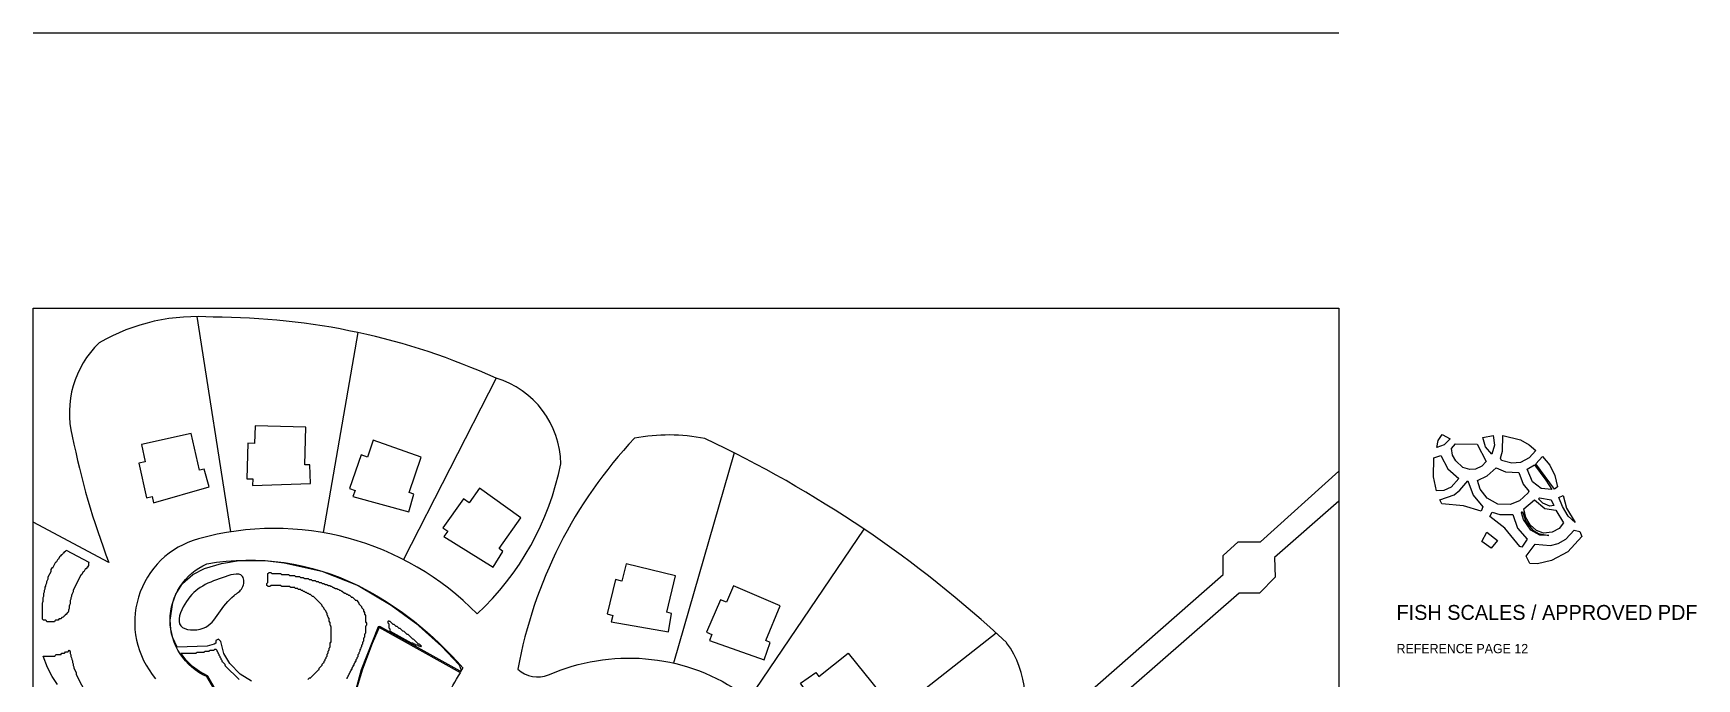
# Model space of a CAD drawing. Header units: inches. Extents: x 36 to 190, y -75 to 56.
# Drawn here: x 36.25 to 81.09, y -46.09 to -28.69 of the extents above; entities that cross this region are included whole.
import ezdxf

# ---------------------------------------------------------------- set-up
doc = ezdxf.new("R2010")
doc.units = ezdxf.units.IN
for name, color, linetype, lineweight in [('01_ORIGINAL_CAD', 7, 'Continuous', 20), ('02_APPROVED_PDF_OUTLINES', 7, 'Continuous', 15), ('03_ADDED_AREAS_SAME_COMPOSITION', 7, 'Continuous', 15), ('04_APPROVED_PERIMETER', 7, 'Continuous', 15), ('05_REFERENCE_ICON', 7, 'Continuous', 15), ('06_LABEL', 7, 'Continuous', 15)]:
    doc.layers.add(name, color=color, linetype=linetype, lineweight=lineweight)

# ---------------------------------------------------------------- blocks, each defined once
blk = doc.blocks.new('04_NAUTILUS')
at = {"layer": '01_ORIGINAL_CAD'}
blk.add_line((71.442, 17.312), (36.248, 17.312), dxfattribs=at)
blk = doc.blocks.new('07_SCALES')
at = {"layer": '01_ORIGINAL_CAD'}
for p, q in [((36.248, 17.906), (36.248, 55.9)), ((36.248, 55.9), (71.442, 55.9)), ((71.442, 55.9), (71.442, 17.906))]:
    blk.add_line(p, q, dxfattribs=at)
for points in [[(40.658, 55.675), (41.569, 49.871)], [(45, 55.245), (44.06, 49.85)], [(48.726, 54.013), (46.225, 49.126)], [(55.143, 52), (53.51, 46.333)], [(63.257, 44.272), (68.329, 48.719), (68.329, 49.231), (68.73, 49.6), (69.33, 49.6), (71.442, 51.512), (71.442, 50.696), (69.711, 49.177), (69.725, 48.651), (69.304, 48.218), (68.761, 48.218), (63.72, 43.82), (63.817, 43.397)], [(38.284, 49.049), (36.248, 50.129)], [(55.552, 45.371), (58.647, 49.945)], [(62.206, 47.145), (57.223, 43.22)]]:
    blk.add_lwpolyline(points, dxfattribs=at)
for points in [[(40.725, 51.537), (40.502, 52.523), (39.164, 52.23), (39.268, 51.758), (39.093, 51.72), (39.298, 50.787), (39.453, 50.821), (39.491, 50.65), (40.993, 51.087), (40.853, 51.565)], [(43.572, 51.68), (43.598, 52.69), (42.23, 52.734), (42.214, 52.252), (42.035, 52.258), (42.004, 51.303), (42.163, 51.298), (42.158, 51.123), (43.721, 51.177), (43.704, 51.675)], [(46.381, 50.933), (46.709, 51.889), (45.415, 52.34), (45.257, 51.885), (45.088, 51.944), (44.773, 51.041), (44.923, 50.989), (44.866, 50.824), (46.374, 50.409), (46.506, 50.889)], [(48.804, 49.422), (49.389, 50.246), (48.277, 51.045), (47.995, 50.654), (47.85, 50.758), (47.292, 49.982), (47.421, 49.889), (47.319, 49.747), (48.648, 48.921), (48.911, 49.345)], [(53.327, 47.704), (53.561, 48.687), (52.231, 49.012), (52.116, 48.544), (51.942, 48.586), (51.715, 47.658), (51.87, 47.62), (51.829, 47.45), (53.37, 47.181), (53.455, 47.672)], [(55.995, 46.944), (56.387, 47.876), (55.128, 48.415), (54.938, 47.972), (54.774, 48.042), (54.397, 47.164), (54.544, 47.101), (54.475, 46.94), (55.951, 46.422), (56.116, 46.892)], [(57.426, 45.973), (58.218, 46.601), (59.075, 45.534), (58.699, 45.232), (58.811, 45.092), (58.066, 44.493), (57.966, 44.618), (57.83, 44.508), (56.934, 45.791), (57.343, 46.076)]]:
    blk.add_lwpolyline(points, close=True, dxfattribs=at)
for points in [[(44.283, 37.084, 0.090917), (40.931, 45.968, -0.652582), (40.931, 49.011, -0.158741), (45.004, 48.425, -0.098355), (47.824, 46.203), (47.755, 46.078)], [(47.087, 44.63, -0.062406), (47.763, 46.073), (45.572, 47.29, 0.058367), (44.801, 44.944, 0.058367)], [(50.14, 46.014, -0.546754), (57.65, 41.045, 0.171391), (58.184, 40.351, 0.171391)]]:
    blk.add_lwpolyline(points, format="xyb", dxfattribs=at)
for centre, radius, start, end in [((40.658, 50.423), 5.252, 85.2142, 120.0956), ((41.139, 37.317), 18.339, 65.5622, 90.1344), ((39.813, 53.089), 2.593, 133.6015, 194.2753), ((48.026, 51.672), 2.444, 0.7167, 73.3418), ((53.373, 47.535), 4.948, 78.6004, 100.6499), ((57.911, 56.571), 21.019, 191.3089, 200.9684), ((61.436, 43.951), 12.326, 136.7478, 169.6154), ((40.939, 23.771), 31.601, 47.0054, 64.8874), ((43.034, 53.196), 7.583, 313.0815, 348.6437), ((42.751, 42.34), 7.624, 44.2289, 105.6047), ((41.312, 47.434), 2.33, 105.2161, 220.7715), ((60.387, 45.356), 2.599, 332.6099, 36.0186), ((49.852, 46.755), 0.794, 227.0981, 291.2465)]:
    blk.add_arc(centre, radius, start, end, dxfattribs=at)
at = {"layer": '02_APPROVED_PDF_OUTLINES'}
for points in [[(43.654, 45.888), (43.699, 45.933), (43.718, 45.935), (43.722, 45.935), (43.725, 45.936), (43.728, 45.938), (43.731, 45.94), (43.734, 45.942), (43.948, 46.159), (43.95, 46.161), (43.952, 46.164), (43.953, 46.167), (43.954, 46.17), (43.955, 46.173), (43.958, 46.196), (44.027, 46.266), (44.029, 46.268), (44.031, 46.271), (44.033, 46.274), (44.034, 46.277), (44.034, 46.28), (44.037, 46.303), (44.082, 46.349), (44.084, 46.352), (44.086, 46.354), (44.088, 46.358), (44.089, 46.361), (44.089, 46.364), (44.091, 46.385), (44.11, 46.406), (44.113, 46.408), (44.114, 46.411), (44.116, 46.415), (44.117, 46.418), (44.117, 46.422), (44.118, 46.439), (44.137, 46.459), (44.139, 46.462), (44.141, 46.465), (44.142, 46.468), (44.143, 46.472), (44.144, 46.475), (44.144, 46.493), (44.163, 46.513), (44.165, 46.515), (44.167, 46.518), (44.168, 46.521), (44.169, 46.524), (44.17, 46.527), (44.17, 46.53), (44.171, 46.573), (44.19, 46.594), (44.192, 46.596), (44.193, 46.599), (44.195, 46.601), (44.196, 46.604), (44.196, 46.607), (44.196, 46.61), (44.197, 46.654), (44.216, 46.674), (44.218, 46.677), (44.22, 46.679), (44.221, 46.682), (44.222, 46.685), (44.223, 46.688), (44.223, 46.691), (44.224, 46.735), (44.244, 46.758), (44.246, 46.761), (44.248, 46.764), (44.249, 46.767), (44.25, 46.771), (44.25, 46.775), (44.25, 46.87), (44.271, 46.896), (44.273, 46.899), (44.275, 46.902), (44.276, 46.905), (44.276, 46.908), (44.277, 46.912), (44.276, 47.317), (44.275, 47.321), (44.274, 47.324), (44.273, 47.328), (44.271, 47.331), (44.269, 47.334), (44.249, 47.357), (44.249, 47.425), (44.248, 47.428), (44.248, 47.432), (44.246, 47.435), (44.245, 47.438), (44.243, 47.441), (44.222, 47.464), (44.222, 47.532), (44.222, 47.536), (44.221, 47.539), (44.22, 47.542), (44.218, 47.545), (44.216, 47.548), (44.195, 47.572), (44.193, 47.593), (44.193, 47.596), (44.192, 47.6), (44.19, 47.603), (44.188, 47.606), (44.186, 47.608), (44.169, 47.626), (44.168, 47.669), (44.168, 47.672), (44.167, 47.675), (44.166, 47.678), (44.165, 47.681), (44.163, 47.684), (44.161, 47.686), (44.142, 47.707), (44.14, 47.727), (44.139, 47.731), (44.138, 47.734), (44.137, 47.737), (44.135, 47.74), (44.133, 47.743), (44.088, 47.788), (44.086, 47.808), (44.086, 47.811), (44.085, 47.814), (44.083, 47.818), (44.082, 47.82), (44.079, 47.823), (44.035, 47.868), (44.033, 47.888), (44.033, 47.892), (44.032, 47.895), (44.03, 47.898), (44.028, 47.901), (44.026, 47.904), (43.811, 48.12), (43.809, 48.123), (43.806, 48.124), (43.803, 48.126), (43.8, 48.127), (43.797, 48.128), (43.775, 48.131), (43.729, 48.176), (43.727, 48.178), (43.724, 48.18), (43.721, 48.182), (43.717, 48.183), (43.714, 48.183), (43.694, 48.185), (43.673, 48.205), (43.67, 48.207), (43.667, 48.209), (43.664, 48.21), (43.661, 48.211), (43.657, 48.211), (43.64, 48.212), (43.62, 48.231), (43.617, 48.234), (43.614, 48.236), (43.611, 48.237), (43.607, 48.238), (43.604, 48.238), (43.587, 48.239), (43.567, 48.258), (43.564, 48.261), (43.561, 48.262), (43.558, 48.264), (43.554, 48.265), (43.551, 48.265), (43.534, 48.266), (43.514, 48.285), (43.511, 48.287), (43.508, 48.289), (43.505, 48.291), (43.501, 48.291), (43.498, 48.292), (43.481, 48.293), (43.461, 48.312), (43.458, 48.314), (43.456, 48.316), (43.453, 48.317), (43.45, 48.318), (43.447, 48.318), (43.444, 48.319), (43.401, 48.32), (43.381, 48.339), (43.379, 48.341), (43.376, 48.342), (43.373, 48.344), (43.37, 48.345), (43.367, 48.345), (43.364, 48.345), (43.321, 48.346), (43.298, 48.367), (43.295, 48.369), (43.293, 48.37), (43.29, 48.372), (43.287, 48.372), (43.284, 48.373), (43.281, 48.373), (43.188, 48.373), (43.165, 48.394), (43.163, 48.395), (43.16, 48.397), (43.157, 48.398), (43.154, 48.399), (43.151, 48.4), (43.148, 48.4), (42.948, 48.4), (42.922, 48.421), (42.92, 48.423), (42.917, 48.425), (42.913, 48.426), (42.91, 48.427), (42.907, 48.427), (42.668, 48.427), (42.664, 48.426), (42.661, 48.426), (42.658, 48.425), (42.655, 48.423), (42.652, 48.421), (42.626, 48.4), (42.578, 48.4), (42.561, 48.417), (42.558, 48.419), (42.556, 48.421), (42.553, 48.422), (42.55, 48.423), (42.548, 48.423), (42.548, 48.479), (42.569, 48.505), (42.571, 48.508), (42.573, 48.511), (42.574, 48.514), (42.574, 48.517), (42.575, 48.521), (42.574, 48.752), (42.576, 48.753), (42.579, 48.754), (42.582, 48.755), (42.584, 48.757), (42.587, 48.759), (42.604, 48.776), (42.651, 48.776), (42.674, 48.756), (42.676, 48.754), (42.679, 48.752), (42.682, 48.751), (42.685, 48.75), (42.687, 48.75), (42.69, 48.75), (42.917, 48.749), (42.939, 48.729), (42.942, 48.727), (42.944, 48.726), (42.947, 48.725), (42.95, 48.724), (42.953, 48.723), (42.956, 48.723), (43.129, 48.723), (43.152, 48.703), (43.154, 48.701), (43.157, 48.699), (43.16, 48.698), (43.162, 48.697), (43.165, 48.696), (43.168, 48.696), (43.288, 48.696), (43.311, 48.676), (43.313, 48.674), (43.316, 48.672), (43.319, 48.671), (43.322, 48.67), (43.325, 48.67), (43.328, 48.67), (43.421, 48.669), (43.444, 48.649), (43.446, 48.647), (43.449, 48.646), (43.452, 48.644), (43.454, 48.644), (43.457, 48.643), (43.46, 48.643), (43.527, 48.643), (43.55, 48.622), (43.552, 48.62), (43.555, 48.619), (43.558, 48.618), (43.561, 48.617), (43.564, 48.616), (43.567, 48.616), (43.66, 48.616), (43.679, 48.597), (43.682, 48.595), (43.684, 48.593), (43.687, 48.592), (43.69, 48.591), (43.693, 48.59), (43.696, 48.59), (43.739, 48.589), (43.759, 48.57), (43.762, 48.568), (43.764, 48.567), (43.767, 48.565), (43.77, 48.564), (43.773, 48.564), (43.776, 48.563), (43.845, 48.562), (43.865, 48.543), (43.868, 48.541), (43.87, 48.54), (43.873, 48.538), (43.876, 48.537), (43.879, 48.537), (43.882, 48.537), (43.925, 48.536), (43.945, 48.517), (43.947, 48.515), (43.95, 48.513), (43.953, 48.512), (43.956, 48.511), (43.959, 48.51), (43.962, 48.51), (44.005, 48.509), (44.025, 48.49), (44.027, 48.488), (44.03, 48.486), (44.032, 48.485), (44.035, 48.484), (44.038, 48.483), (44.041, 48.483), (44.084, 48.482), (44.104, 48.463), (44.107, 48.461), (44.109, 48.459), (44.112, 48.458), (44.115, 48.457), (44.118, 48.457), (44.121, 48.456), (44.164, 48.455), (44.184, 48.436), (44.186, 48.434), (44.189, 48.433), (44.192, 48.431), (44.195, 48.43), (44.198, 48.43), (44.201, 48.429), (44.243, 48.429), (44.261, 48.411), (44.263, 48.409), (44.266, 48.407), (44.269, 48.406), (44.273, 48.405), (44.276, 48.404), (44.296, 48.402), (44.317, 48.383), (44.32, 48.38), (44.323, 48.379), (44.326, 48.377), (44.329, 48.376), (44.333, 48.376), (44.35, 48.375), (44.37, 48.356), (44.372, 48.354), (44.375, 48.352), (44.378, 48.351), (44.381, 48.35), (44.384, 48.349), (44.387, 48.349), (44.429, 48.348), (44.447, 48.331), (44.449, 48.329), (44.452, 48.327), (44.455, 48.325), (44.459, 48.324), (44.462, 48.324), (44.482, 48.322), (44.503, 48.302), (44.506, 48.3), (44.509, 48.298), (44.512, 48.297), (44.515, 48.296), (44.519, 48.296), (44.536, 48.295), (44.556, 48.276), (44.559, 48.273), (44.562, 48.271), (44.565, 48.27), (44.569, 48.269), (44.572, 48.269), (44.588, 48.268), (44.633, 48.224), (44.635, 48.222), (44.638, 48.22), (44.641, 48.218), (44.645, 48.217), (44.648, 48.217), (44.668, 48.215), (44.689, 48.195), (44.692, 48.193), (44.695, 48.191), (44.698, 48.19), (44.701, 48.189), (44.705, 48.188), (44.722, 48.188), (44.742, 48.168), (44.745, 48.166), (44.748, 48.164), (44.751, 48.163), (44.755, 48.162), (44.758, 48.162), (44.775, 48.161), (44.819, 48.117), (44.821, 48.114), (44.824, 48.112), (44.827, 48.111), (44.831, 48.11), (44.834, 48.109), (44.854, 48.108), (44.923, 48.038), (44.925, 48.036), (44.928, 48.034), (44.931, 48.033), (44.934, 48.032), (44.937, 48.031), (44.96, 48.028), (45.018, 47.968), (45.02, 47.949), (45.021, 47.945), (45.022, 47.942), (45.023, 47.939), (45.025, 47.936), (45.027, 47.933), (45.098, 47.861), (45.1, 47.841), (45.1, 47.838), (45.101, 47.835), (45.103, 47.831), (45.105, 47.828), (45.107, 47.826), (45.151, 47.781), (45.152, 47.738), (45.152, 47.735), (45.153, 47.732), (45.154, 47.729), (45.155, 47.726), (45.157, 47.724), (45.158, 47.722), (45.177, 47.701), (45.178, 47.658), (45.179, 47.655), (45.179, 47.652), (45.18, 47.649), (45.182, 47.646), (45.183, 47.643), (45.185, 47.641), (45.204, 47.621), (45.204, 47.449), (45.204, 47.446), (45.205, 47.442), (45.206, 47.439), (45.208, 47.436), (45.21, 47.433), (45.231, 47.407), (45.231, 47.357), (45.211, 47.334), (45.209, 47.331), (45.207, 47.328), (45.206, 47.325), (45.205, 47.321), (45.205, 47.318), (45.205, 47.143), (45.186, 47.123), (45.184, 47.121), (45.183, 47.118), (45.181, 47.115), (45.18, 47.112), (45.18, 47.109), (45.179, 47.106), (45.179, 47.035), (45.158, 47.012), (45.156, 47.009), (45.155, 47.006), (45.153, 47.003), (45.153, 46.999), (45.152, 46.996), (45.152, 46.928), (45.133, 46.908), (45.132, 46.906), (45.13, 46.903), (45.129, 46.901), (45.128, 46.898), (45.127, 46.895), (45.127, 46.892), (45.126, 46.848), (45.107, 46.828), (45.105, 46.825), (45.104, 46.823), (45.102, 46.82), (45.101, 46.817), (45.101, 46.814), (45.1, 46.811), (45.1, 46.768), (45.082, 46.75), (45.08, 46.747), (45.078, 46.745), (45.077, 46.741), (45.076, 46.738), (45.075, 46.735), (45.074, 46.714), (45.054, 46.693), (45.052, 46.691), (45.051, 46.688), (45.049, 46.686), (45.048, 46.683), (45.048, 46.68), (45.048, 46.677), (45.047, 46.633), (45.03, 46.616), (45.027, 46.613), (45.026, 46.61), (45.024, 46.607), (45.023, 46.604), (45.023, 46.601), (45.021, 46.58), (45.001, 46.559), (44.999, 46.557), (44.998, 46.554), (44.997, 46.552), (44.996, 46.549), (44.995, 46.546), (44.995, 46.543), (44.994, 46.499), (44.975, 46.479), (44.973, 46.476), (44.971, 46.473), (44.97, 46.47), (44.969, 46.466), (44.968, 46.463), (44.968, 46.446), (44.95, 46.428), (44.948, 46.425), (44.946, 46.422), (44.945, 46.419), (44.944, 46.416), (44.943, 46.413), (44.942, 46.392), (44.922, 46.371), (44.92, 46.368), (44.918, 46.365), (44.917, 46.362), (44.916, 46.359), (44.915, 46.355), (44.915, 46.338), (44.897, 46.32), (44.895, 46.318), (44.893, 46.315), (44.892, 46.312), (44.891, 46.309), (44.89, 46.305), (44.889, 46.285), (44.869, 46.264), (44.867, 46.261), (44.865, 46.258), (44.864, 46.255), (44.863, 46.251), (44.863, 46.248), (44.862, 46.231), (44.845, 46.213), (44.842, 46.21), (44.841, 46.208), (44.839, 46.204), (44.838, 46.201), (44.838, 46.198), (44.836, 46.177), (44.816, 46.156), (44.814, 46.154), (44.812, 46.151), (44.811, 46.147), (44.81, 46.144), (44.81, 46.14), (44.809, 46.124), (44.792, 46.106), (44.789, 46.103), (44.788, 46.1), (44.786, 46.097), (44.785, 46.094), (44.785, 46.09), (44.783, 46.07), (44.763, 46.049), (44.761, 46.046), (44.759, 46.043), (44.758, 46.04), (44.757, 46.037), (44.757, 46.033), (44.756, 46.016), (44.737, 45.995), (44.735, 45.993), (44.733, 45.99), (44.732, 45.986), (44.731, 45.983), (44.73, 45.979), (44.73, 45.962), (44.711, 45.942), (44.708, 45.939), (44.707, 45.936), (44.705, 45.933), (44.704, 45.929), (44.704, 45.926), (44.703, 45.908)], [(41.37, 45.259), (40.952, 45.981), (40.95, 45.984), (40.948, 45.986), (40.945, 45.989), (40.942, 45.991), (40.728, 46.104), (40.537, 46.245), (40.37, 46.409), (40.23, 46.6), (40.627, 46.601), (40.631, 46.601), (40.634, 46.601), (40.637, 46.603), (40.64, 46.604), (40.643, 46.606), (40.669, 46.627), (40.842, 46.628), (40.845, 46.628), (40.848, 46.629), (40.851, 46.629), (40.854, 46.631), (40.857, 46.632), (40.859, 46.634), (40.882, 46.654), (40.975, 46.655), (40.978, 46.655), (40.981, 46.656), (40.984, 46.656), (40.987, 46.658), (40.989, 46.659), (40.992, 46.661), (41.014, 46.681), (41.108, 46.682), (41.111, 46.682), (41.114, 46.682), (41.117, 46.683), (41.119, 46.685), (41.122, 46.686), (41.124, 46.688), (41.147, 46.708), (41.168, 46.708), (41.185, 46.691), (41.187, 46.689), (41.19, 46.687), (41.193, 46.686), (41.196, 46.685), (41.198, 46.684), (41.199, 46.661), (41.199, 46.658), (41.2, 46.655), (41.201, 46.653), (41.202, 46.65), (41.203, 46.647), (41.205, 46.645), (41.225, 46.624), (41.225, 46.607), (41.226, 46.604), (41.227, 46.6), (41.228, 46.597), (41.23, 46.594), (41.232, 46.591), (41.252, 46.57), (41.253, 46.55), (41.254, 46.547), (41.255, 46.543), (41.256, 46.54), (41.258, 46.537), (41.26, 46.535), (41.278, 46.517), (41.279, 46.5), (41.279, 46.496), (41.28, 46.493), (41.281, 46.49), (41.283, 46.487), (41.285, 46.484), (41.305, 46.464), (41.305, 46.446), (41.306, 46.443), (41.307, 46.439), (41.308, 46.436), (41.31, 46.433), (41.312, 46.43), (41.331, 46.41), (41.332, 46.393), (41.332, 46.39), (41.333, 46.387), (41.334, 46.384), (41.335, 46.381), (41.337, 46.379), (41.339, 46.376), (41.412, 46.301), (41.415, 46.278), (41.416, 46.275), (41.417, 46.272), (41.418, 46.269), (41.42, 46.266), (41.422, 46.264), (41.795, 45.889)]]:
    blk.add_lwpolyline(points, dxfattribs=at)
blk.add_lwpolyline([(45.828, 47.474), (45.829, 47.473), (45.831, 47.471), (45.834, 47.47), (45.837, 47.469), (45.84, 47.468), (45.863, 47.465), (45.935, 47.393), (45.938, 47.39), (45.94, 47.389), (45.944, 47.387), (45.947, 47.386), (45.95, 47.386), (45.97, 47.384), (46.015, 47.339), (46.017, 47.337), (46.02, 47.335), (46.023, 47.333), (46.027, 47.332), (46.03, 47.332), (46.05, 47.33), (46.094, 47.286), (46.097, 47.283), (46.1, 47.281), (46.103, 47.28), (46.106, 47.279), (46.11, 47.278), (46.129, 47.277), (46.198, 47.207), (46.201, 47.205), (46.203, 47.203), (46.206, 47.202), (46.209, 47.201), (46.213, 47.2), (46.235, 47.197), (46.307, 47.125), (46.31, 47.122), (46.313, 47.12), (46.316, 47.119), (46.319, 47.118), (46.323, 47.117), (46.342, 47.116), (46.464, 46.993), (46.467, 46.99), (46.469, 46.989), (46.472, 46.987), (46.475, 46.986), (46.478, 46.985), (46.501, 46.982), (46.626, 46.857), (46.629, 46.854), (46.632, 46.852), (46.635, 46.851), (46.638, 46.85), (46.642, 46.849), (46.661, 46.848), (46.718, 46.79), (46.718, 46.79), (46.715, 46.788), (46.712, 46.787), (46.709, 46.784), (46.692, 46.769), (46.678, 46.783), (46.676, 46.785), (46.673, 46.787), (46.67, 46.788), (46.666, 46.789), (46.663, 46.79), (46.643, 46.792), (46.622, 46.811), (46.62, 46.813), (46.617, 46.815), (46.615, 46.816), (46.612, 46.817), (46.609, 46.818), (46.606, 46.818), (46.563, 46.819), (46.546, 46.836), (46.543, 46.838), (46.54, 46.84), (46.537, 46.842), (46.534, 46.843), (46.53, 46.843), (46.51, 46.845), (46.489, 46.865), (46.487, 46.867), (46.485, 46.868), (46.482, 46.87), (46.479, 46.871), (46.476, 46.871), (46.473, 46.872), (46.447, 46.873), (45.877, 47.189), (45.868, 47.198), (45.867, 47.241), (45.867, 47.244), (45.867, 47.247), (45.866, 47.25), (45.864, 47.253), (45.863, 47.255), (45.861, 47.258), (45.842, 47.278), (45.841, 47.375), (45.84, 47.378), (45.84, 47.381), (45.839, 47.384), (45.838, 47.387), (45.836, 47.389), (45.834, 47.392), (45.815, 47.412), (45.815, 47.466), (45.816, 47.466), (45.819, 47.467), (45.822, 47.469), (45.824, 47.471)], close=True, dxfattribs=at)
blk.add_open_spline([(40.224, 47.337), (40.115, 47.468), (40.213, 47.724), (40.332, 47.925), (40.447, 48.119), (40.582, 48.261), (40.75, 48.371), (40.923, 48.483), (41.131, 48.561), (41.341, 48.636), (41.443, 48.673), (41.546, 48.708), (41.645, 48.724), (41.744, 48.74), (41.84, 48.736), (41.888, 48.672), (41.941, 48.602), (41.936, 48.458), (41.882, 48.36), (41.833, 48.27), (41.744, 48.219), (41.663, 48.155), (41.497, 48.026), (41.366, 47.847), (41.25, 47.679), (41.132, 47.508), (41.03, 47.347), (40.825, 47.272), (40.625, 47.2), (40.328, 47.21), (40.224, 47.337)], degree=3, knots=[0, 0, 0, 0, 0.127554, 0.127554, 0.127554, 0.250723, 0.250723, 0.250723, 0.376824, 0.376824, 0.376824, 0.438366, 0.438366, 0.438366, 0.499182, 0.499182, 0.499182, 0.565824, 0.565824, 0.565824, 0.626725, 0.626725, 0.626725, 0.750592, 0.750592, 0.750592, 0.877046, 0.877046, 0.877046, 1, 1, 1, 1], dxfattribs=at)
at = {"layer": '03_ADDED_AREAS_SAME_COMPOSITION'}
blk.add_lwpolyline([(36.493, 47.522), (36.493, 47.943), (36.51, 47.982), (36.512, 47.986), (36.512, 47.989), (36.512, 47.992), (36.513, 48.101), (36.529, 48.136), (36.531, 48.14), (36.531, 48.143), (36.532, 48.147), (36.532, 48.22), (36.548, 48.251), (36.549, 48.254), (36.55, 48.258), (36.551, 48.261), (36.552, 48.299), (36.569, 48.335), (36.57, 48.338), (36.571, 48.342), (36.571, 48.345), (36.572, 48.378), (36.588, 48.41), (36.589, 48.413), (36.59, 48.417), (36.59, 48.42), (36.592, 48.458), (36.609, 48.494), (36.61, 48.497), (36.611, 48.5), (36.611, 48.504), (36.612, 48.537), (36.648, 48.608), (36.649, 48.612), (36.65, 48.615), (36.65, 48.619), (36.652, 48.656), (36.727, 48.807), (36.729, 48.81), (36.729, 48.814), (36.73, 48.817), (36.731, 48.855), (36.757, 48.905), (36.766, 48.907), (36.769, 48.907), (36.772, 48.909), (36.775, 48.91), (36.778, 48.912), (36.78, 48.914), (36.782, 48.917), (36.784, 48.92), (36.856, 49.063), (36.862, 49.063), (36.865, 49.064), (36.868, 49.064), (36.871, 49.066), (36.873, 49.067), (36.876, 49.069), (36.878, 49.071), (36.88, 49.074), (36.882, 49.076), (36.916, 49.143), (36.926, 49.145), (36.929, 49.146), (36.932, 49.147), (36.935, 49.149), (36.938, 49.151), (36.94, 49.153), (36.942, 49.155), (36.944, 49.158), (36.976, 49.222), (36.981, 49.222), (36.985, 49.222), (36.988, 49.223), (36.99, 49.225), (36.993, 49.226), (36.996, 49.228), (36.998, 49.23), (37, 49.233), (37.001, 49.235), (37.015, 49.261), (37.021, 49.262), (37.024, 49.262), (37.027, 49.263), (37.03, 49.264), (37.033, 49.266), (37.035, 49.268), (37.038, 49.27), (37.04, 49.272), (37.041, 49.275), (37.055, 49.301), (37.061, 49.302), (37.064, 49.302), (37.067, 49.303), (37.07, 49.304), (37.073, 49.306), (37.075, 49.307), (37.078, 49.31), (37.08, 49.312), (37.081, 49.315), (37.096, 49.342), (37.105, 49.344), (37.109, 49.344), (37.112, 49.346), (37.115, 49.347), (37.117, 49.349), (37.12, 49.351), (37.122, 49.354), (37.123, 49.357), (37.135, 49.38), (37.137, 49.38), (37.745, 49.057), (37.742, 49.05), (37.74, 49.046), (37.74, 49.043), (37.739, 49.039), (37.739, 48.966), (37.714, 48.917), (37.708, 48.917), (37.705, 48.916), (37.702, 48.916), (37.699, 48.914), (37.697, 48.913), (37.694, 48.911), (37.692, 48.909), (37.69, 48.906), (37.688, 48.904), (37.674, 48.877), (37.664, 48.875), (37.661, 48.874), (37.658, 48.873), (37.655, 48.871), (37.652, 48.869), (37.65, 48.867), (37.648, 48.864), (37.646, 48.862), (37.614, 48.798), (37.608, 48.798), (37.605, 48.797), (37.602, 48.796), (37.599, 48.795), (37.597, 48.794), (37.594, 48.792), (37.592, 48.79), (37.59, 48.787), (37.588, 48.784), (37.554, 48.718), (37.544, 48.716), (37.541, 48.715), (37.538, 48.714), (37.535, 48.712), (37.533, 48.71), (37.53, 48.708), (37.528, 48.705), (37.526, 48.703), (37.325, 48.303), (37.324, 48.3), (37.323, 48.296), (37.323, 48.293), (37.32, 48.252), (37.284, 48.18), (37.283, 48.177), (37.282, 48.173), (37.281, 48.17), (37.28, 48.132), (37.263, 48.096), (37.262, 48.093), (37.261, 48.09), (37.26, 48.086), (37.26, 48.053), (37.243, 48.017), (37.242, 48.014), (37.241, 48.01), (37.24, 48.006), (37.24, 47.933), (37.222, 47.893), (37.221, 47.89), (37.22, 47.887), (37.22, 47.883), (37.22, 47.814), (37.203, 47.779), (37.202, 47.775), (37.201, 47.772), (37.201, 47.769), (37.2, 47.735), (37.176, 47.686), (37.17, 47.686), (37.167, 47.685), (37.164, 47.685), (37.161, 47.683), (37.158, 47.682), (37.156, 47.68), (37.154, 47.678), (37.152, 47.675), (37.15, 47.673), (37.136, 47.647), (37.13, 47.646), (37.127, 47.646), (37.124, 47.645), (37.121, 47.644), (37.118, 47.642), (37.116, 47.64), (37.114, 47.638), (37.112, 47.636), (37.11, 47.633), (37.095, 47.606), (37.086, 47.604), (37.083, 47.603), (37.08, 47.602), (37.077, 47.6), (37.074, 47.598), (37.072, 47.596), (37.07, 47.594), (37.068, 47.591), (37.056, 47.568), (37.031, 47.567), (37.028, 47.566), (37.025, 47.566), (37.022, 47.564), (37.019, 47.563), (37.016, 47.561), (37.014, 47.559), (37.012, 47.556), (37.01, 47.553), (36.997, 47.529), (36.954, 47.528), (36.951, 47.528), (36.948, 47.527), (36.945, 47.526), (36.942, 47.525), (36.939, 47.523), (36.937, 47.521), (36.934, 47.518), (36.933, 47.516), (36.917, 47.489), (36.854, 47.488), (36.851, 47.488), (36.848, 47.487), (36.845, 47.486), (36.842, 47.485), (36.839, 47.483), (36.837, 47.481), (36.835, 47.478), (36.833, 47.476), (36.818, 47.449), (36.616, 47.449), (36.601, 47.475), (36.599, 47.478), (36.597, 47.481), (36.594, 47.483), (36.592, 47.485), (36.589, 47.486), (36.586, 47.487), (36.582, 47.488), (36.579, 47.488), (36.517, 47.488), (36.505, 47.511), (36.504, 47.513), (36.502, 47.516), (36.5, 47.518), (36.498, 47.52), (36.495, 47.521)], close=True, dxfattribs=at)
blk.add_lwpolyline([(36.903, 45.76), (36.759, 45.968), (36.633, 46.212), (36.518, 46.52), (36.518, 46.521), (36.818, 46.521), (36.821, 46.521), (36.824, 46.522), (36.827, 46.523), (36.83, 46.524), (36.832, 46.526), (36.835, 46.528), (36.837, 46.53), (36.839, 46.533), (36.856, 46.561), (36.98, 46.562), (36.983, 46.562), (36.986, 46.563), (36.989, 46.564), (36.992, 46.565), (36.995, 46.567), (36.997, 46.569), (37, 46.571), (37.001, 46.574), (37.017, 46.601), (37.08, 46.601), (37.083, 46.602), (37.086, 46.602), (37.089, 46.603), (37.092, 46.605), (37.095, 46.607), (37.097, 46.609), (37.1, 46.611), (37.101, 46.614), (37.117, 46.641), (37.18, 46.641), (37.183, 46.642), (37.186, 46.642), (37.189, 46.643), (37.192, 46.645), (37.195, 46.647), (37.197, 46.649), (37.199, 46.651), (37.201, 46.654), (37.216, 46.681), (37.217, 46.681), (37.229, 46.658), (37.23, 46.656), (37.232, 46.653), (37.234, 46.651), (37.237, 46.649), (37.239, 46.648), (37.241, 46.647), (37.242, 46.6), (37.242, 46.596), (37.243, 46.593), (37.244, 46.59), (37.261, 46.554), (37.262, 46.52), (37.262, 46.517), (37.263, 46.514), (37.264, 46.51), (37.281, 46.474), (37.283, 46.437), (37.283, 46.433), (37.284, 46.43), (37.286, 46.427), (37.301, 46.395), (37.302, 46.362), (37.302, 46.358), (37.303, 46.355), (37.304, 46.352), (37.321, 46.316), (37.322, 46.282), (37.322, 46.279), (37.323, 46.275), (37.325, 46.272), (37.341, 46.237), (37.342, 46.203), (37.343, 46.199), (37.343, 46.196), (37.345, 46.193), (37.402, 46.077), (37.405, 46.036), (37.405, 46.033), (37.406, 46.03), (37.407, 46.027), (37.688, 45.471)], dxfattribs=at)
at = {"layer": '04_APPROVED_PERIMETER'}
blk.add_lwpolyline([(42.128, 45.845), (41.829, 46.039), (41.545, 46.325), (41.385, 46.594), (41.304, 46.915), (41.245, 46.976), (41.173, 46.947), (41.169, 46.871), (41.125, 46.844), (40.939, 46.79), (40.129, 46.763), (40.008, 47.011), (39.956, 47.246), (39.938, 47.49), (40.008, 47.968), (40.093, 48.191), (40.268, 48.477), (40.55, 48.719), (40.868, 48.88), (41.319, 49.015), (41.797, 49.096), (42.495, 49.095), (43.014, 49.041), (44.03, 48.813), (45.004, 48.425), (45.896, 47.895), (46.565, 47.408), (47.257, 46.792), (47.727, 46.291), (47.78, 46.142), (47.756, 46.117), (45.589, 47.32), (45.543, 47.31), (45.085, 46.151), (44.777, 44.995)], dxfattribs=at)
at = {"layer": '05_REFERENCE_ICON'}
for points in [[(74.23, 52.5), (74.446, 52.375), (74.283, 52.222), (74.09, 52.143), (74.124, 52.336)], [(75.607, 52.469), (75.637, 52.208), (75.572, 51.965), (75.398, 52.163), (75.324, 52.411)], [(74.591, 52.243), (75.17, 52.232), (75.418, 51.771), (75.297, 51.64), (75.13, 51.562), (74.978, 51.551), (74.79, 51.606), (74.595, 51.782), (74.511, 51.938), (74.48, 52.123)], [(75.864, 52.468), (76.339, 52.356), (76.579, 52.222), (76.754, 52.063), (76.58, 51.865), (76.34, 51.742), (76.105, 51.719), (75.834, 51.797), (75.806, 51.856), (75.857, 52.047)], [(74.198, 51.931), (74.387, 51.573), (74.678, 51.312), (74.473, 51.08), (74.275, 50.99), (74.082, 50.979), (74.001, 51.356), (74.01, 51.866)], [(75.683, 51.595), (75.935, 51.494), (76.296, 51.472), (76.412, 51.161), (76.568, 50.969), (76.547, 50.921), (76.311, 50.712), (76.06, 50.611), (75.731, 50.622), (75.439, 50.779), (75.254, 51.021), (75.18, 51.258), (75.439, 51.383)], [(76.716, 51.674), (77.027, 51.264), (77.184, 51.015), (76.9, 51.037), (76.663, 51.224), (76.526, 51.562)], [(76.933, 51.9), (77.13, 51.667), (77.266, 51.387), (77.34, 51.082), (77.26, 51.026), (76.756, 51.705)], [(74.922, 51.247), (75.066, 50.858), (75.326, 50.546), (75.278, 50.432), (74.801, 50.577), (74.221, 50.629), (74.169, 50.732), (74.552, 50.867), (74.709, 50.991)], [(76.718, 50.734), (77, 50.499), (77.299, 50.454), (77.498, 50.111), (77.387, 49.963), (77.2, 49.862), (76.964, 49.84), (76.776, 49.907), (76.602, 50.06), (76.487, 50.261), (76.434, 50.491)], [(76.853, 50.79), (77.167, 50.734), (77.237, 50.579), (77.13, 50.567), (76.942, 50.646), (76.83, 50.765)], [(77.488, 50.848), (77.582, 50.514), (77.817, 50.123), (77.625, 50.295), (77.478, 50.553), (77.373, 50.801)], [(75.579, 50.399), (75.782, 50.341), (76.131, 50.341), (76.257, 49.975), (76.518, 49.674), (76.376, 49.459), (76.321, 49.477), (75.922, 49.971), (75.516, 50.283)], [(76.393, 50.422), (76.487, 50.154), (76.665, 49.93), (76.824, 49.828), (77.102, 49.773), (76.86, 49.784), (76.62, 49.918), (76.424, 50.205), (76.372, 50.384)], [(75.436, 49.86), (75.725, 49.64), (75.551, 49.436), (75.298, 49.615)], [(77.789, 49.917), (77.941, 49.884), (78, 49.747), (77.618, 49.337), (77.18, 49.101), (76.804, 49.011), (76.594, 49.019), (76.499, 49.215), (76.735, 49.536), (77.15, 49.503), (77.361, 49.559), (77.56, 49.672)]]:
    blk.add_lwpolyline(points, close=True, dxfattribs=at)
at = {"layer": '06_LABEL'}
for s, height, p in [('FISH SCALES / APPROVED PDF', 0.4, (73, 47.5)), ('REFERENCE PAGE 12', 0.25, (73, 46.6))]:
    blk.add_text(s, height=height, dxfattribs=at).set_placement(p)

msp = doc.modelspace()

# ---------------------------------------------------------------- block references
for name, p in [('04_NAUTILUS', (0, -46)), ('07_SCALES', (0, -92))]:
    msp.add_blockref(name, p)

doc.saveas('drawing.dxf')
